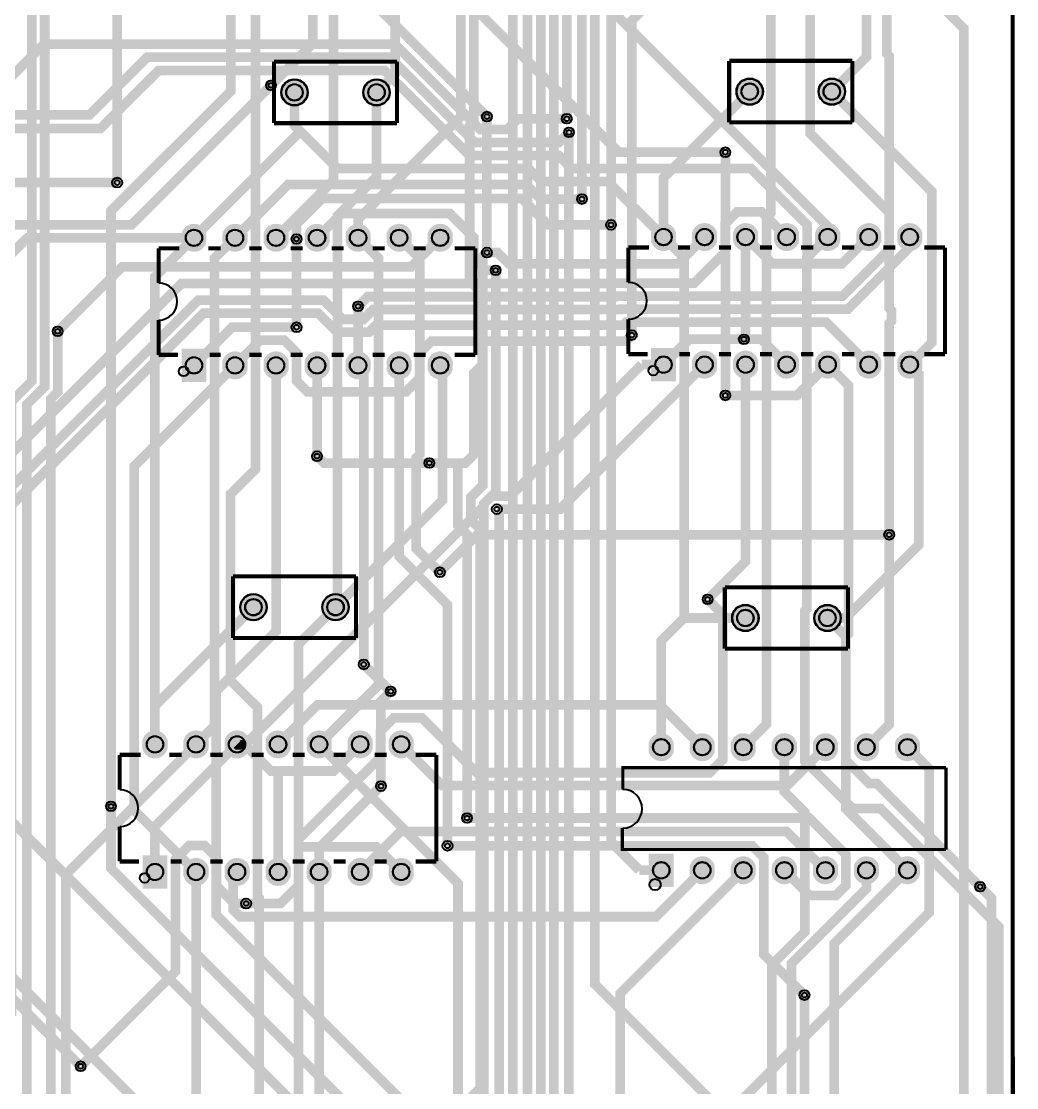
# Model space of a CAD drawing. Header units: millimetres. Extents: x 4 to 216, y -59 to 240.
# Drawn here: x 42 to 103.6, y 108.4 to 174.5 of the extents above; entities that cross this region are included whole.
import ezdxf

# ---------------------------------------------------------------- set-up
doc = ezdxf.new("R2010")
doc.units = ezdxf.units.MM
for name, color, linetype, true_color in [('BoardOutLine', 7, 'Continuous', 0xff00ff), ('BottomLayer', 7, 'Continuous', 0x0000ff), ('BottomSolderMaskLayer', 7, 'Continuous', 0xaa00ff), ('Document', 7, 'Continuous', 0xffffff), ('Hole', 7, 'Continuous', 0x222222), ('Multi-Layer', 7, 'Continuous', 0xc0c0c0), ('TopLayer', 7, 'Continuous', 0xff0000), ('TopSilkLayer', 7, 'Continuous', 0xffcc00), ('TopSolderMaskLayer', 7, 'Continuous', 0x800080)]:
    doc.layers.add(name, color=color, linetype=linetype, true_color=true_color)

msp = doc.modelspace()

# ---------------------------------------------------------------- hatches: boundary and pattern name
at = {"layer": 'BottomSolderMaskLayer'}
for points in [[(58.103, 170.053, 1), (59.753, 170.053, 1)], [(63.183, 170.053, 1), (64.833, 170.053, 1)], [(86.282, 170.099, 1), (87.932, 170.099, 1)], [(91.362, 170.099, 1), (93.012, 170.099, 1)], [(53.48, 160.79, -0.785398), (51.93, 160.79), (51.93, 161.307, -0.785398), (53.48, 161.307)], [(56.02, 160.79, -0.785398), (54.47, 160.79), (54.47, 161.307, -0.785398), (56.02, 161.307)], [(58.56, 160.79, -0.785398), (57.01, 160.79), (57.01, 161.307, -0.785398), (58.56, 161.307)], [(61.1, 160.79, -0.785398), (59.55, 160.79), (59.55, 161.307, -0.785398), (61.1, 161.307)], [(63.64, 160.79, -0.785398), (62.09, 160.79), (62.09, 161.307, -0.785398), (63.64, 161.307)], [(66.18, 160.79, -0.785398), (64.63, 160.79), (64.63, 161.307, -0.785398), (66.18, 161.307)], [(68.72, 160.79, -0.785398), (67.17, 160.79), (67.17, 161.307, -0.785398), (68.72, 161.307)], [(82.548, 160.836, -0.785398), (80.998, 160.836), (80.998, 161.353, -0.785398), (82.548, 161.353)], [(85.088, 160.836, -0.785398), (83.538, 160.836), (83.538, 161.353, -0.785398), (85.088, 161.353)], [(87.628, 160.836, -0.785398), (86.078, 160.836), (86.078, 161.353, -0.785398), (87.628, 161.353)], [(90.168, 160.836, -0.785398), (88.618, 160.836), (88.618, 161.353, -0.785398), (90.168, 161.353)], [(92.708, 160.836, -0.785398), (91.158, 160.836), (91.158, 161.353, -0.785398), (92.708, 161.353)], [(95.248, 160.836, -0.785398), (93.698, 160.836), (93.698, 161.353, -0.785398), (95.248, 161.353)], [(97.788, 160.836, -0.785398), (96.238, 160.836), (96.238, 161.353, -0.785398), (97.788, 161.353)], [(51.936, 152.115), (51.936, 154.183), (53.474, 154.183), (53.474, 152.115)], [(56.02, 152.891, -0.785398), (54.47, 152.891), (54.47, 153.408, -0.785398), (56.02, 153.408)], [(58.56, 152.891, -0.785398), (57.01, 152.891), (57.01, 153.408, -0.785398), (58.56, 153.408)], [(61.1, 152.891, -0.785398), (59.55, 152.891), (59.55, 153.408, -0.785398), (61.1, 153.408)], [(63.64, 152.891, -0.785398), (62.09, 152.891), (62.09, 153.408, -0.785398), (63.64, 153.408)], [(66.18, 152.891, -0.785398), (64.63, 152.891), (64.63, 153.408, -0.785398), (66.18, 153.408)], [(68.72, 152.891, -0.785398), (67.17, 152.891), (67.17, 153.408, -0.785398), (68.72, 153.408)], [(81.004, 152.161), (81.004, 154.229), (82.542, 154.229), (82.542, 152.161)], [(85.088, 152.937, -0.785398), (83.538, 152.937), (83.538, 153.453, -0.785398), (85.088, 153.453)], [(87.628, 152.937, -0.785398), (86.078, 152.937), (86.078, 153.453, -0.785398), (87.628, 153.453)], [(90.168, 152.937, -0.785398), (88.618, 152.937), (88.618, 153.453, -0.785398), (90.168, 153.453)], [(92.708, 152.937, -0.785398), (91.158, 152.937), (91.158, 153.453, -0.785398), (92.708, 153.453)], [(95.248, 152.937, -0.785398), (93.698, 152.937), (93.698, 153.453, -0.785398), (95.248, 153.453)], [(97.788, 152.937, -0.785398), (96.238, 152.937), (96.238, 153.453, -0.785398), (97.788, 153.453)], [(55.563, 138.176, 1), (57.213, 138.176, 1)], [(60.643, 138.176, 1), (62.293, 138.176, 1)], [(86.013, 137.506, 1), (87.663, 137.506, 1)], [(91.093, 137.506, 1), (92.743, 137.506, 1)], [(51.067, 129.421, -0.785398), (49.517, 129.421), (49.517, 129.938, -0.785398), (51.067, 129.938)], [(53.607, 129.421, -0.785398), (52.057, 129.421), (52.057, 129.938, -0.785398), (53.607, 129.938)], [(56.147, 129.421, -0.785398), (54.597, 129.421), (54.597, 129.938, -0.785398), (56.147, 129.938)], [(58.687, 129.421, -0.785398), (57.137, 129.421), (57.137, 129.938, -0.785398), (58.687, 129.938)], [(61.227, 129.421, -0.785398), (59.677, 129.421), (59.677, 129.938, -0.785398), (61.227, 129.938)], [(63.767, 129.421, -0.785398), (62.217, 129.421), (62.217, 129.938, -0.785398), (63.767, 129.938)], [(66.307, 129.421, -0.785398), (64.757, 129.421), (64.757, 129.938, -0.785398), (66.307, 129.938)], [(82.406, 129.246, -0.785398), (80.856, 129.246), (80.856, 129.763, -0.785398), (82.406, 129.763)], [(84.946, 129.246, -0.785398), (83.396, 129.246), (83.396, 129.763, -0.785398), (84.946, 129.763)], [(87.486, 129.246, -0.785398), (85.936, 129.246), (85.936, 129.763, -0.785398), (87.486, 129.763)], [(90.026, 129.246, -0.785398), (88.476, 129.246), (88.476, 129.763, -0.785398), (90.026, 129.763)], [(92.566, 129.246, -0.785398), (91.016, 129.246), (91.016, 129.763, -0.785398), (92.566, 129.763)], [(95.106, 129.246, -0.785398), (93.556, 129.246), (93.556, 129.763, -0.785398), (95.106, 129.763)], [(97.646, 129.246, -0.785398), (96.096, 129.246), (96.096, 129.763, -0.785398), (97.646, 129.763)], [(80.862, 120.851), (80.862, 122.919), (82.4, 122.919), (82.4, 120.851)], [(49.523, 120.746), (49.523, 122.814), (51.061, 122.814), (51.061, 120.746)], [(53.607, 121.522, -0.785398), (52.057, 121.522), (52.057, 122.039, -0.785398), (53.607, 122.039)], [(56.147, 121.522, -0.785398), (54.597, 121.522), (54.597, 122.039, -0.785398), (56.147, 122.039)], [(58.687, 121.522, -0.785398), (57.137, 121.522), (57.137, 122.039, -0.785398), (58.687, 122.039)], [(61.227, 121.522, -0.785398), (59.677, 121.522), (59.677, 122.039, -0.785398), (61.227, 122.039)], [(63.767, 121.522, -0.785398), (62.217, 121.522), (62.217, 122.039, -0.785398), (63.767, 122.039)], [(66.307, 121.522, -0.785398), (64.757, 121.522), (64.757, 122.039, -0.785398), (66.307, 122.039)], [(84.946, 121.626, -0.785398), (83.396, 121.626), (83.396, 122.143, -0.785398), (84.946, 122.143)], [(87.486, 121.626, -0.785398), (85.936, 121.626), (85.936, 122.143, -0.785398), (87.486, 122.143)], [(90.026, 121.626, -0.785398), (88.476, 121.626), (88.476, 122.143, -0.785398), (90.026, 122.143)], [(92.566, 121.626, -0.785398), (91.016, 121.626), (91.016, 122.143, -0.785398), (92.566, 122.143)], [(95.106, 121.626, -0.785398), (93.556, 121.626), (93.556, 122.143, -0.785398), (95.106, 122.143)], [(97.646, 121.626, -0.785398), (96.096, 121.626), (96.096, 122.143, -0.785398), (97.646, 122.143)]]:
    msp.add_hatch(color=256, dxfattribs=at).paths.add_polyline_path(points)
at = {"layer": 'Multi-Layer'}
for points in [[(58.128, 170.053, 1), (59.728, 170.053, 1)], [(63.208, 170.053, 1), (64.808, 170.053, 1)], [(86.307, 170.099, 1), (87.907, 170.099, 1)], [(91.387, 170.099, 1), (92.987, 170.099, 1)], [(53.455, 160.799, -0.785398), (51.955, 160.799), (51.955, 161.299, -0.785398), (53.455, 161.299)], [(55.995, 160.799, -0.785398), (54.495, 160.799), (54.495, 161.299, -0.785398), (55.995, 161.299)], [(58.535, 160.799, -0.785398), (57.035, 160.799), (57.035, 161.299, -0.785398), (58.535, 161.299)], [(61.075, 160.799, -0.785398), (59.575, 160.799), (59.575, 161.299, -0.785398), (61.075, 161.299)], [(63.615, 160.799, -0.785398), (62.115, 160.799), (62.115, 161.299, -0.785398), (63.615, 161.299)], [(66.155, 160.799, -0.785398), (64.655, 160.799), (64.655, 161.299, -0.785398), (66.155, 161.299)], [(68.695, 160.799, -0.785398), (67.195, 160.799), (67.195, 161.299, -0.785398), (68.695, 161.299)], [(82.523, 160.845, -0.785398), (81.023, 160.845), (81.023, 161.345, -0.785398), (82.523, 161.345)], [(85.063, 160.845, -0.785398), (83.563, 160.845), (83.563, 161.345, -0.785398), (85.063, 161.345)], [(87.603, 160.845, -0.785398), (86.103, 160.845), (86.103, 161.345, -0.785398), (87.603, 161.345)], [(90.143, 160.845, -0.785398), (88.643, 160.845), (88.643, 161.345, -0.785398), (90.143, 161.345)], [(92.683, 160.845, -0.785398), (91.183, 160.845), (91.183, 161.345, -0.785398), (92.683, 161.345)], [(95.223, 160.845, -0.785398), (93.723, 160.845), (93.723, 161.345, -0.785398), (95.223, 161.345)], [(97.763, 160.845, -0.785398), (96.263, 160.845), (96.263, 161.345, -0.785398), (97.763, 161.345)], [(51.955, 152.149), (51.955, 154.149), (53.455, 154.149), (53.455, 152.149)], [(55.995, 152.899, -0.785398), (54.495, 152.899), (54.495, 153.399, -0.785398), (55.995, 153.399)], [(58.535, 152.899, -0.785398), (57.035, 152.899), (57.035, 153.399, -0.785398), (58.535, 153.399)], [(61.075, 152.899, -0.785398), (59.575, 152.899), (59.575, 153.399, -0.785398), (61.075, 153.399)], [(63.615, 152.899, -0.785398), (62.115, 152.899), (62.115, 153.399, -0.785398), (63.615, 153.399)], [(66.155, 152.899, -0.785398), (64.655, 152.899), (64.655, 153.399, -0.785398), (66.155, 153.399)], [(68.695, 152.899, -0.785398), (67.195, 152.899), (67.195, 153.399, -0.785398), (68.695, 153.399)], [(81.023, 152.195), (81.023, 154.195), (82.523, 154.195), (82.523, 152.195)], [(85.063, 152.945, -0.785398), (83.563, 152.945), (83.563, 153.445, -0.785398), (85.063, 153.445)], [(87.603, 152.945, -0.785398), (86.103, 152.945), (86.103, 153.445, -0.785398), (87.603, 153.445)], [(90.143, 152.945, -0.785398), (88.643, 152.945), (88.643, 153.445, -0.785398), (90.143, 153.445)], [(92.683, 152.945, -0.785398), (91.183, 152.945), (91.183, 153.445, -0.785398), (92.683, 153.445)], [(95.223, 152.945, -0.785398), (93.723, 152.945), (93.723, 153.445, -0.785398), (95.223, 153.445)], [(97.763, 152.945, -0.785398), (96.263, 152.945), (96.263, 153.445, -0.785398), (97.763, 153.445)], [(55.588, 138.176, 1), (57.188, 138.176, 1)], [(60.668, 138.176, 1), (62.268, 138.176, 1)], [(86.038, 137.506, 1), (87.638, 137.506, 1)], [(91.118, 137.506, 1), (92.718, 137.506, 1)], [(51.042, 129.43, -0.785398), (49.542, 129.43), (49.542, 129.93, -0.785398), (51.042, 129.93)], [(53.582, 129.43, -0.785398), (52.082, 129.43), (52.082, 129.93, -0.785398), (53.582, 129.93)], [(56.122, 129.43, -0.785398), (54.622, 129.43), (54.622, 129.93, -0.785398), (56.122, 129.93)], [(58.662, 129.43, -0.785398), (57.162, 129.43), (57.162, 129.93, -0.785398), (58.662, 129.93)], [(61.202, 129.43, -0.785398), (59.702, 129.43), (59.702, 129.93, -0.785398), (61.202, 129.93)], [(63.742, 129.43, -0.785398), (62.242, 129.43), (62.242, 129.93, -0.785398), (63.742, 129.93)], [(66.282, 129.43, -0.785398), (64.782, 129.43), (64.782, 129.93, -0.785398), (66.282, 129.93)], [(82.381, 129.255, -0.785398), (80.881, 129.255), (80.881, 129.755, -0.785398), (82.381, 129.755)], [(84.921, 129.255, -0.785398), (83.421, 129.255), (83.421, 129.755, -0.785398), (84.921, 129.755)], [(87.461, 129.255, -0.785398), (85.961, 129.255), (85.961, 129.755, -0.785398), (87.461, 129.755)], [(90.001, 129.255, -0.785398), (88.501, 129.255), (88.501, 129.755, -0.785398), (90.001, 129.755)], [(92.541, 129.255, -0.785398), (91.041, 129.255), (91.041, 129.755, -0.785398), (92.541, 129.755)], [(95.081, 129.255, -0.785398), (93.581, 129.255), (93.581, 129.755, -0.785398), (95.081, 129.755)], [(97.621, 129.255, -0.785398), (96.121, 129.255), (96.121, 129.755, -0.785398), (97.621, 129.755)], [(80.881, 120.885), (80.881, 122.885), (82.381, 122.885), (82.381, 120.885)], [(49.542, 120.78), (49.542, 122.78), (51.042, 122.78), (51.042, 120.78)], [(53.582, 121.53, -0.785398), (52.082, 121.53), (52.082, 122.03, -0.785398), (53.582, 122.03)], [(56.122, 121.53, -0.785398), (54.622, 121.53), (54.622, 122.03, -0.785398), (56.122, 122.03)], [(58.662, 121.53, -0.785398), (57.162, 121.53), (57.162, 122.03, -0.785398), (58.662, 122.03)], [(61.202, 121.53, -0.785398), (59.702, 121.53), (59.702, 122.03, -0.785398), (61.202, 122.03)], [(63.742, 121.53, -0.785398), (62.242, 121.53), (62.242, 122.03, -0.785398), (63.742, 122.03)], [(66.282, 121.53, -0.785398), (64.782, 121.53), (64.782, 122.03, -0.785398), (66.282, 122.03)], [(84.921, 121.635, -0.785398), (83.421, 121.635), (83.421, 122.135, -0.785398), (84.921, 122.135)], [(87.461, 121.635, -0.785398), (85.961, 121.635), (85.961, 122.135, -0.785398), (87.461, 122.135)], [(90.001, 121.635, -0.785398), (88.501, 121.635), (88.501, 122.135, -0.785398), (90.001, 122.135)], [(92.541, 121.635, -0.785398), (91.041, 121.635), (91.041, 122.135, -0.785398), (92.541, 122.135)], [(95.081, 121.635, -0.785398), (93.581, 121.635), (93.581, 122.135, -0.785398), (95.081, 122.135)], [(97.621, 121.635, -0.785398), (96.121, 121.635), (96.121, 122.135, -0.785398), (97.621, 122.135)]]:
    msp.add_hatch(color=256, dxfattribs=at).paths.add_polyline_path(points)
at = {"layer": 'TopSolderMaskLayer'}
for points in [[(58.103, 170.053, 1), (59.753, 170.053, 1)], [(63.183, 170.053, 1), (64.833, 170.053, 1)], [(86.282, 170.099, 1), (87.932, 170.099, 1)], [(91.362, 170.099, 1), (93.012, 170.099, 1)], [(53.48, 160.79, -0.785398), (51.93, 160.79), (51.93, 161.307, -0.785398), (53.48, 161.307)], [(56.02, 160.79, -0.785398), (54.47, 160.79), (54.47, 161.307, -0.785398), (56.02, 161.307)], [(58.56, 160.79, -0.785398), (57.01, 160.79), (57.01, 161.307, -0.785398), (58.56, 161.307)], [(61.1, 160.79, -0.785398), (59.55, 160.79), (59.55, 161.307, -0.785398), (61.1, 161.307)], [(63.64, 160.79, -0.785398), (62.09, 160.79), (62.09, 161.307, -0.785398), (63.64, 161.307)], [(66.18, 160.79, -0.785398), (64.63, 160.79), (64.63, 161.307, -0.785398), (66.18, 161.307)], [(68.72, 160.79, -0.785398), (67.17, 160.79), (67.17, 161.307, -0.785398), (68.72, 161.307)], [(82.548, 160.836, -0.785398), (80.998, 160.836), (80.998, 161.353, -0.785398), (82.548, 161.353)], [(85.088, 160.836, -0.785398), (83.538, 160.836), (83.538, 161.353, -0.785398), (85.088, 161.353)], [(87.628, 160.836, -0.785398), (86.078, 160.836), (86.078, 161.353, -0.785398), (87.628, 161.353)], [(90.168, 160.836, -0.785398), (88.618, 160.836), (88.618, 161.353, -0.785398), (90.168, 161.353)], [(92.708, 160.836, -0.785398), (91.158, 160.836), (91.158, 161.353, -0.785398), (92.708, 161.353)], [(95.248, 160.836, -0.785398), (93.698, 160.836), (93.698, 161.353, -0.785398), (95.248, 161.353)], [(97.788, 160.836, -0.785398), (96.238, 160.836), (96.238, 161.353, -0.785398), (97.788, 161.353)], [(51.936, 152.115), (51.936, 154.183), (53.474, 154.183), (53.474, 152.115)], [(56.02, 152.891, -0.785398), (54.47, 152.891), (54.47, 153.408, -0.785398), (56.02, 153.408)], [(58.56, 152.891, -0.785398), (57.01, 152.891), (57.01, 153.408, -0.785398), (58.56, 153.408)], [(61.1, 152.891, -0.785398), (59.55, 152.891), (59.55, 153.408, -0.785398), (61.1, 153.408)], [(63.64, 152.891, -0.785398), (62.09, 152.891), (62.09, 153.408, -0.785398), (63.64, 153.408)], [(66.18, 152.891, -0.785398), (64.63, 152.891), (64.63, 153.408, -0.785398), (66.18, 153.408)], [(68.72, 152.891, -0.785398), (67.17, 152.891), (67.17, 153.408, -0.785398), (68.72, 153.408)], [(81.004, 152.161), (81.004, 154.229), (82.542, 154.229), (82.542, 152.161)], [(85.088, 152.937, -0.785398), (83.538, 152.937), (83.538, 153.453, -0.785398), (85.088, 153.453)], [(87.628, 152.937, -0.785398), (86.078, 152.937), (86.078, 153.453, -0.785398), (87.628, 153.453)], [(90.168, 152.937, -0.785398), (88.618, 152.937), (88.618, 153.453, -0.785398), (90.168, 153.453)], [(92.708, 152.937, -0.785398), (91.158, 152.937), (91.158, 153.453, -0.785398), (92.708, 153.453)], [(95.248, 152.937, -0.785398), (93.698, 152.937), (93.698, 153.453, -0.785398), (95.248, 153.453)], [(97.788, 152.937, -0.785398), (96.238, 152.937), (96.238, 153.453, -0.785398), (97.788, 153.453)], [(55.563, 138.176, 1), (57.213, 138.176, 1)], [(60.643, 138.176, 1), (62.293, 138.176, 1)], [(86.013, 137.506, 1), (87.663, 137.506, 1)], [(91.093, 137.506, 1), (92.743, 137.506, 1)], [(51.067, 129.421, -0.785398), (49.517, 129.421), (49.517, 129.938, -0.785398), (51.067, 129.938)], [(53.607, 129.421, -0.785398), (52.057, 129.421), (52.057, 129.938, -0.785398), (53.607, 129.938)], [(56.147, 129.421, -0.785398), (54.597, 129.421), (54.597, 129.938, -0.785398), (56.147, 129.938)], [(58.687, 129.421, -0.785398), (57.137, 129.421), (57.137, 129.938, -0.785398), (58.687, 129.938)], [(61.227, 129.421, -0.785398), (59.677, 129.421), (59.677, 129.938, -0.785398), (61.227, 129.938)], [(63.767, 129.421, -0.785398), (62.217, 129.421), (62.217, 129.938, -0.785398), (63.767, 129.938)], [(66.307, 129.421, -0.785398), (64.757, 129.421), (64.757, 129.938, -0.785398), (66.307, 129.938)], [(82.406, 129.246, -0.785398), (80.856, 129.246), (80.856, 129.763, -0.785398), (82.406, 129.763)], [(84.946, 129.246, -0.785398), (83.396, 129.246), (83.396, 129.763, -0.785398), (84.946, 129.763)], [(87.486, 129.246, -0.785398), (85.936, 129.246), (85.936, 129.763, -0.785398), (87.486, 129.763)], [(90.026, 129.246, -0.785398), (88.476, 129.246), (88.476, 129.763, -0.785398), (90.026, 129.763)], [(92.566, 129.246, -0.785398), (91.016, 129.246), (91.016, 129.763, -0.785398), (92.566, 129.763)], [(95.106, 129.246, -0.785398), (93.556, 129.246), (93.556, 129.763, -0.785398), (95.106, 129.763)], [(97.646, 129.246, -0.785398), (96.096, 129.246), (96.096, 129.763, -0.785398), (97.646, 129.763)], [(80.862, 120.851), (80.862, 122.919), (82.4, 122.919), (82.4, 120.851)], [(49.523, 120.746), (49.523, 122.814), (51.061, 122.814), (51.061, 120.746)], [(53.607, 121.522, -0.785398), (52.057, 121.522), (52.057, 122.039, -0.785398), (53.607, 122.039)], [(56.147, 121.522, -0.785398), (54.597, 121.522), (54.597, 122.039, -0.785398), (56.147, 122.039)], [(58.687, 121.522, -0.785398), (57.137, 121.522), (57.137, 122.039, -0.785398), (58.687, 122.039)], [(61.227, 121.522, -0.785398), (59.677, 121.522), (59.677, 122.039, -0.785398), (61.227, 122.039)], [(63.767, 121.522, -0.785398), (62.217, 121.522), (62.217, 122.039, -0.785398), (63.767, 122.039)], [(66.307, 121.522, -0.785398), (64.757, 121.522), (64.757, 122.039, -0.785398), (66.307, 122.039)], [(84.946, 121.626, -0.785398), (83.396, 121.626), (83.396, 122.143, -0.785398), (84.946, 122.143)], [(87.486, 121.626, -0.785398), (85.936, 121.626), (85.936, 122.143, -0.785398), (87.486, 122.143)], [(90.026, 121.626, -0.785398), (88.476, 121.626), (88.476, 122.143, -0.785398), (90.026, 122.143)], [(92.566, 121.626, -0.785398), (91.016, 121.626), (91.016, 122.143, -0.785398), (92.566, 122.143)], [(95.106, 121.626, -0.785398), (93.556, 121.626), (93.556, 122.143, -0.785398), (95.106, 122.143)], [(97.646, 121.626, -0.785398), (96.096, 121.626), (96.096, 122.143, -0.785398), (97.646, 122.143)]]:
    msp.add_hatch(color=256, dxfattribs=at).paths.add_polyline_path(points)

# ---------------------------------------------------------------- linework, layer by layer
at = {"layer": 'BoardOutLine', "const_width": 0.254}
msp.add_lwpolyline([(4.46, 239.499), (103.378, 239.499), (103.378, 127.569), (103.378, 122.936), (103.505, 6.096), (54.229, 6.096), (4.572, 6.096), (4.46, 239.499)], close=True, dxfattribs=at)
at = {"layer": 'BottomLayer', "const_width": 0.6}
for points in [[(62.611, 190.5), (62.611, 190.227), (69.552, 183.287), (69.552, 180.565), (70.025, 180.091), (73.601, 180.091), (91.933, 161.76), (91.933, 161.095)], [(54.991, 188.829), (56.053, 187.766), (61.44, 187.766), (63.881, 185.325), (63.881, 181.178), (63.554, 180.852), (63.554, 175.843), (70.84, 168.557)], [(91.425, 87.041), (93.665, 89.281), (96.785, 89.281), (101.161, 93.658), (101.161, 95.894), (100.358, 96.697), (100.358, 174.015), (93.076, 181.297), (93.076, 183.591), (92.229, 184.439), (88.366, 184.439), (86.726, 182.799)], [(91.806, 182.799), (90.84, 181.833), (90.84, 167.524), (95.743, 162.621), (95.743, 160.322), (92.856, 157.435), (78.808, 157.435), (78.778, 157.404), (63.461, 157.404), (62.865, 156.808)], [(85.601, 166.348), (78.999, 166.348), (64.83, 180.518), (64.362, 180.518)], [(75.784, 168.422), (72.769, 168.422), (72.096, 167.75), (70.434, 167.75), (65.152, 173.032), (43.41, 173.032), (39.848, 169.469)], [(24.691, 172.338), (27.65, 172.338), (31.327, 168.662), (46.236, 168.662), (49.802, 172.228), (64.82, 172.228), (70.102, 166.947), (75.29, 166.947), (75.919, 167.575)], [(11.181, 158.242), (24.343, 171.405), (27.442, 171.405), (31.026, 167.82), (46.931, 167.82), (50.512, 171.401), (64.512, 171.401), (69.77, 166.144), (75.281, 166.144), (76.083, 165.341), (87.182, 165.341), (90.663, 161.86), (90.663, 159.447)], [(57.472, 170.493), (48.831, 161.852), (40.653, 161.852), (33.005, 154.204), (33.005, 152.477), (32.21, 151.682), (30.835, 151.682), (29.195, 153.322)], [(92.187, 170.099), (98.376, 163.91), (98.376, 154.558), (97.013, 153.195)], [(58.928, 170.053), (58.928, 167.995), (59.289, 167.633)], [(52.705, 161.049), (59.289, 167.633)], [(81.773, 161.095), (78.33, 164.538), (74.215, 164.538), (73.412, 165.341), (61.582, 165.341), (59.289, 167.633)], [(47.949, 164.469), (37.522, 164.469), (34.275, 161.222)], [(55.245, 161.049), (58.551, 164.355), (73.262, 164.355), (74.173, 163.445), (76.721, 163.445)], [(59.055, 160.973), (59.055, 161.893), (60.647, 163.485), (72.997, 163.485), (74.631, 161.851), (78.524, 161.851)], [(89.393, 161.095), (87.835, 162.653), (86.334, 162.653), (85.583, 161.902), (85.583, 160.155), (83.666, 158.238), (78.476, 158.238), (78.466, 158.228), (51.935, 158.228), (24.768, 131.06), (21.398, 131.06), (19.035, 128.697)], [(60.325, 161.049), (61.827, 162.551), (68.535, 162.551), (70.028, 161.058), (70.028, 159.802), (70.795, 159.035), (71.382, 159.035)], [(97.013, 161.095), (97.013, 160.456), (93.189, 156.632), (79.141, 156.632), (79.11, 156.601), (63.8, 156.601), (63.199, 156), (61.914, 156), (60.722, 157.192), (52.97, 157.192), (26.655, 130.877), (26.655, 128.697)], [(27.925, 150.879), (34.067, 150.879), (35.545, 152.357), (35.545, 154.199), (42.394, 161.049), (52.705, 161.049), (52.705, 161.049)], [(67.945, 161.049), (66.142, 159.246), (48.258, 159.246), (44.27, 155.258)], [(84.313, 161.095), (82.665, 159.446), (72.195, 159.446), (71.505, 160.136), (70.84, 160.136)], [(90.663, 159.447), (88.501, 159.447), (86.853, 161.095)], [(94.473, 161.095), (92.825, 159.447), (90.663, 159.447)], [(94.473, 153.195), (91.839, 155.829), (79.473, 155.829), (79.292, 155.648), (63.982, 155.648), (63.532, 155.198), (61.582, 155.198), (60.39, 156.39), (53.302, 156.39), (30.465, 133.552), (30.465, 127.718), (28.917, 126.17), (28.363, 126.17)], [(52.705, 153.149), (55.068, 155.512), (59.055, 155.512)], [(55.245, 153.149), (56.805, 154.709), (58.296, 154.709), (59.055, 153.95), (59.055, 152.189), (59.734, 151.509), (65.828, 151.509), (66.675, 152.357), (66.675, 153.922), (67.404, 154.651), (79.436, 154.651), (79.807, 155.022)], [(86.749, 154.765), (83.343, 154.765), (81.773, 153.195)], [(89.393, 153.195), (87.823, 154.765), (86.749, 154.765)], [(52.832, 121.78), (48.998, 125.614), (48.998, 146.902), (55.245, 153.149)], [(57.785, 153.149), (57.785, 136.678), (54.084, 132.977), (54.084, 119.115), (78.277, 94.922), (78.277, 93.344), (80.384, 91.238), (81.519, 91.238), (83.303, 89.453), (86.473, 89.453), (88.885, 87.041)], [(80.422, 153.195), (72.279, 145.053), (71.12, 145.053), (70.647, 144.579), (70.647, 144.436), (55.854, 129.643)], [(61.468, 138.176), (68.083, 144.791), (68.083, 153.011), (67.945, 153.149)], [(71.454, 144.245), (75.363, 144.245), (84.313, 153.195)], [(81.773, 153.195), (80.422, 153.195)], [(91.933, 153.195), (90.026, 151.288), (85.601, 151.288)], [(91.918, 137.506), (93.053, 137.506), (97.58, 142.033), (97.58, 152.628), (97.013, 153.195)], [(67.276, 147.102), (60.749, 147.102), (60.325, 147.525)], [(95.743, 142.658), (70.246, 142.658), (67.928, 140.34)], [(84.501, 138.657), (85.441, 137.717), (85.441, 128.741), (84.629, 127.928), (70.2, 127.928), (66.805, 131.323), (65.074, 131.323), (64.262, 130.511), (64.262, 128.896), (59.182, 123.816), (59.182, 120.949), (58.058, 119.824), (55.935, 119.824)], [(50.292, 129.68), (50.292, 132.08), (56.388, 138.176)], [(96.871, 121.885), (93.061, 125.695), (93.061, 136.363), (91.918, 137.506)], [(64.885, 132.962), (63.218, 134.629)], [(32.199, 134.145), (58.674, 107.67), (58.674, 94.488)], [(57.912, 129.68), (60.367, 132.135), (81.541, 132.135), (84.171, 129.505)], [(55.372, 129.68), (55.409, 129.643), (55.854, 129.643), (55.854, 129.643)], [(57.912, 128.031), (57.467, 128.031), (55.854, 129.643)], [(62.992, 129.68), (61.343, 128.031), (57.912, 128.031)], [(65.532, 129.68), (68.087, 127.125), (89.412, 127.125), (91.791, 129.505)], [(96.871, 129.505), (98.221, 128.155), (98.221, 119.266), (79.883, 100.928), (79.883, 94.146), (81.052, 92.977)], [(56.134, 94.488), (56.134, 100.609), (31.381, 125.362), (27.45, 125.362), (24.115, 128.697)], [(57.912, 128.031), (57.912, 121.78)], [(60.452, 121.78), (60.452, 123.266), (64.28, 127.094)], [(47.569, 125.846), (47.569, 122.007), (69.137, 100.44), (71.602, 100.44)], [(89.251, 121.885), (90.805, 120.331), (92.446, 120.331), (93.061, 120.946), (93.061, 122.854), (90.794, 125.121), (69.609, 125.121)], [(91.791, 121.885), (89.383, 124.293), (65.505, 124.293), (62.992, 121.78)], [(68.399, 123.401), (87.249, 123.401), (87.981, 122.67), (87.981, 116.67), (90.495, 114.156)], [(19.035, 121.077), (20.612, 122.654), (32.786, 122.654), (45.691, 109.749)], [(55.372, 121.78), (55.128, 121.536), (55.128, 119.434), (55.551, 119.011), (81.297, 119.011), (84.171, 121.885)], [(86.711, 121.885), (79.08, 114.254), (79.08, 93.676), (80.716, 92.04), (84.564, 92.04), (86.345, 90.26)], [(79.121, 12.192), (79.121, 23.995), (102.076, 46.95), (102.076, 120.162), (101.369, 120.869)]]:
    msp.add_lwpolyline(points, dxfattribs=at)
at = {"layer": 'BottomSolderMaskLayer'}
for centre, radius in [((58.928, 170.053), 0.825), ((58.928, 170.053), 0.516), ((64.008, 170.053), 0.825), ((64.008, 170.053), 0.516), ((87.107, 170.099), 0.825), ((87.107, 170.099), 0.516), ((92.187, 170.099), 0.825), ((92.187, 170.099), 0.516), ((52.705, 161.049), 0.513), ((55.245, 161.049), 0.513), ((57.785, 161.049), 0.513), ((60.325, 161.049), 0.513), ((62.865, 161.049), 0.513), ((65.405, 161.049), 0.513), ((67.945, 161.049), 0.513), ((81.773, 161.095), 0.513), ((84.313, 161.095), 0.513), ((86.853, 161.095), 0.513), ((89.393, 161.095), 0.513), ((91.933, 161.095), 0.513), ((94.473, 161.095), 0.513), ((97.013, 161.095), 0.513), ((52.705, 153.149), 0.513), ((55.245, 153.149), 0.513), ((57.785, 153.149), 0.513), ((60.325, 153.149), 0.513), ((62.865, 153.149), 0.513), ((65.405, 153.149), 0.513), ((67.945, 153.149), 0.513), ((81.773, 153.195), 0.513), ((84.313, 153.195), 0.513), ((86.853, 153.195), 0.513), ((89.393, 153.195), 0.513), ((91.933, 153.195), 0.513), ((94.473, 153.195), 0.513), ((97.013, 153.195), 0.513), ((56.388, 138.176), 0.825), ((56.388, 138.176), 0.516), ((61.468, 138.176), 0.825), ((61.468, 138.176), 0.516), ((86.838, 137.506), 0.825), ((86.838, 137.506), 0.516), ((91.918, 137.506), 0.825), ((91.918, 137.506), 0.516), ((50.292, 129.68), 0.513), ((52.832, 129.68), 0.513), ((55.372, 129.68), 0.513), ((57.912, 129.68), 0.513), ((60.452, 129.68), 0.513), ((62.992, 129.68), 0.513), ((65.532, 129.68), 0.513), ((81.631, 129.505), 0.513), ((84.171, 129.505), 0.513), ((86.711, 129.505), 0.513), ((89.251, 129.505), 0.513), ((91.791, 129.505), 0.513), ((94.331, 129.505), 0.513), ((96.871, 129.505), 0.513), ((50.292, 121.78), 0.513), ((52.832, 121.78), 0.513), ((55.372, 121.78), 0.513), ((57.912, 121.78), 0.513), ((60.452, 121.78), 0.513), ((62.992, 121.78), 0.513), ((65.532, 121.78), 0.513), ((81.631, 121.885), 0.513), ((84.171, 121.885), 0.513), ((86.711, 121.885), 0.513), ((89.251, 121.885), 0.513), ((91.791, 121.885), 0.513), ((94.331, 121.885), 0.513), ((96.871, 121.885), 0.513)]:
    msp.add_circle(centre, radius, dxfattribs=at)
at = {"layer": 'Document'}
for centre, radius in [((52.07, 152.781), 0.3), ((81.138, 152.827), 0.3), ((49.657, 121.412), 0.3), ((81.25, 120.996), 0.35)]:
    msp.add_circle(centre, radius, dxfattribs=at)
at = {"layer": 'Hole'}
for centre in [(57.472, 170.493), (70.84, 168.557), (75.784, 168.422), (75.919, 167.575), (85.601, 166.348), (47.949, 164.469), (76.721, 163.445), (78.524, 161.851), (59.055, 160.973), (70.84, 160.136), (71.382, 159.035), (62.865, 156.808), (44.27, 155.259), (59.055, 155.512), (79.807, 155.022), (86.749, 154.765), (85.601, 151.288), (60.325, 147.525), (67.276, 147.102), (71.454, 144.245), (95.743, 142.658), (67.928, 140.34), (84.501, 138.657), (63.218, 134.629), (64.885, 132.962), (64.28, 127.094), (47.569, 125.846), (69.609, 125.121), (68.399, 123.401), (101.369, 120.869), (55.935, 119.825), (90.495, 114.156), (45.691, 109.749)]:
    msp.add_circle(centre, 0.153, dxfattribs=at)
at = {"layer": 'Multi-Layer'}
for centre, radius in [((57.472, 170.493), 0.305), ((58.928, 170.053), 0.8), ((58.928, 170.053), 0.5), ((64.008, 170.053), 0.8), ((64.008, 170.053), 0.5), ((87.107, 170.099), 0.8), ((87.107, 170.099), 0.5), ((92.187, 170.099), 0.8), ((92.187, 170.099), 0.5), ((70.84, 168.557), 0.305), ((75.784, 168.422), 0.305), ((75.919, 167.575), 0.305), ((85.601, 166.348), 0.305), ((47.949, 164.469), 0.305), ((76.721, 163.445), 0.305), ((78.524, 161.851), 0.305), ((52.705, 161.049), 0.5), ((55.245, 161.049), 0.5), ((57.785, 161.049), 0.5), ((59.055, 160.973), 0.305), ((60.325, 161.049), 0.5), ((62.865, 161.049), 0.5), ((65.405, 161.049), 0.5), ((67.945, 161.049), 0.5), ((81.773, 161.095), 0.5), ((84.313, 161.095), 0.5), ((86.853, 161.095), 0.5), ((89.393, 161.095), 0.5), ((91.933, 161.095), 0.5), ((94.473, 161.095), 0.5), ((97.013, 161.095), 0.5), ((70.84, 160.136), 0.305), ((71.382, 159.035), 0.305), ((62.865, 156.808), 0.305), ((44.27, 155.259), 0.305), ((59.055, 155.512), 0.305), ((79.807, 155.022), 0.305), ((86.749, 154.765), 0.305), ((52.705, 153.149), 0.5), ((55.245, 153.149), 0.5), ((57.785, 153.149), 0.5), ((60.325, 153.149), 0.5), ((62.865, 153.149), 0.5), ((65.405, 153.149), 0.5), ((67.945, 153.149), 0.5), ((81.773, 153.195), 0.5), ((84.313, 153.195), 0.5), ((86.853, 153.195), 0.5), ((89.393, 153.195), 0.5), ((91.933, 153.195), 0.5), ((94.473, 153.195), 0.5), ((97.013, 153.195), 0.5), ((85.601, 151.288), 0.305), ((60.325, 147.525), 0.305), ((67.276, 147.102), 0.305), ((71.454, 144.245), 0.305), ((95.743, 142.658), 0.305), ((67.928, 140.34), 0.305), ((56.388, 138.176), 0.8), ((56.388, 138.176), 0.5), ((61.468, 138.176), 0.8), ((61.468, 138.176), 0.5), ((84.501, 138.657), 0.305), ((86.838, 137.506), 0.8), ((86.838, 137.506), 0.5), ((91.918, 137.506), 0.8), ((91.918, 137.506), 0.5), ((63.218, 134.629), 0.305), ((64.885, 132.962), 0.305), ((50.292, 129.68), 0.5), ((52.832, 129.68), 0.5), ((55.372, 129.68), 0.5), ((57.912, 129.68), 0.5), ((60.452, 129.68), 0.5), ((62.992, 129.68), 0.5), ((65.532, 129.68), 0.5), ((81.631, 129.505), 0.5), ((84.171, 129.505), 0.5), ((86.711, 129.505), 0.5), ((89.251, 129.505), 0.5), ((91.791, 129.505), 0.5), ((94.331, 129.505), 0.5), ((96.871, 129.505), 0.5), ((64.28, 127.094), 0.305), ((47.569, 125.846), 0.305), ((69.609, 125.121), 0.305), ((68.399, 123.401), 0.305), ((50.292, 121.78), 0.5), ((52.832, 121.78), 0.5), ((55.372, 121.78), 0.5), ((57.912, 121.78), 0.5), ((60.452, 121.78), 0.5), ((62.992, 121.78), 0.5), ((65.532, 121.78), 0.5), ((81.631, 121.885), 0.5), ((84.171, 121.885), 0.5), ((86.711, 121.885), 0.5), ((89.251, 121.885), 0.5), ((91.791, 121.885), 0.5), ((94.331, 121.885), 0.5), ((96.871, 121.885), 0.5), ((101.369, 120.869), 0.305), ((55.935, 119.825), 0.305), ((90.495, 114.156), 0.305), ((45.691, 109.749), 0.305)]:
    msp.add_circle(centre, radius, dxfattribs=at)
at = {"layer": 'TopLayer', "const_width": 0.6}
for points in [[(73.35, 86.716), (73.35, 183.755), (70.613, 186.493), (70.613, 212.343), (68.867, 214.089), (61.247, 214.089), (58.674, 216.662)], [(66.294, 216.662), (67.909, 215.047), (69.044, 215.047), (71.699, 212.392), (71.699, 186.972), (74.981, 183.69), (74.981, 168.761), (74.977, 168.756), (74.977, 96.567), (75.044, 96.5)], [(41.402, 112.861), (41.402, 150.904), (42.66, 152.162), (42.66, 188.798), (42.77, 188.907), (42.77, 197.083), (49.652, 203.966), (49.652, 209.042)], [(42.356, 89.232), (42.356, 150.723), (43.463, 151.83), (43.463, 188.466), (43.572, 188.575), (43.572, 193.94), (58.674, 209.042)], [(86.898, 105.445), (77.529, 114.814), (77.529, 163.779), (77.513, 163.795), (77.513, 166.399), (77.52, 166.406), (77.52, 166.406), (77.52, 200.365), (77.513, 200.372)], [(76.721, 163.445), (76.717, 163.449), (76.717, 192.029), (76.607, 192.14)], [(61.214, 94.488), (61.214, 100.838), (56.742, 105.31), (56.742, 120.159), (56.642, 120.259), (56.642, 131.969), (54.959, 133.652), (54.959, 145.172), (56.515, 146.728), (56.515, 178.519), (58.801, 180.805), (58.801, 189.23), (60.071, 190.5)], [(67.691, 190.5), (67.691, 188.278), (72.446, 183.524), (72.446, 86.03)], [(86.711, 129.505), (88.141, 130.934), (88.141, 162.328), (88.41, 162.597), (88.41, 175.734), (85.439, 178.705), (85.439, 189.131), (86.726, 190.419)], [(95.743, 142.658), (95.743, 155.738), (95.883, 155.877), (95.883, 156.546), (95.743, 156.686), (95.743, 172.285), (95.598, 172.43), (95.598, 189.167), (94.346, 190.419)], [(57.785, 161.049), (61.341, 164.605), (61.341, 184.245), (65.552, 188.456)], [(52.534, 187.119), (47.949, 182.535), (47.949, 164.469)], [(75.784, 168.422), (75.784, 186.667), (75.8, 186.683)], [(69.772, 184.271), (69.225, 183.725), (69.225, 168.56), (62.865, 162.2), (62.865, 161.049)], [(54.991, 182.88), (54.991, 170.14), (47.569, 162.718), (47.569, 125.846)], [(60.071, 182.88), (60.071, 173.092), (57.472, 170.493)], [(64.008, 170.053), (65.169, 171.214), (65.169, 182.862), (65.151, 182.88)], [(80.295, 182.799), (78.524, 181.028), (78.524, 161.851)], [(79.807, 155.022), (79.807, 174.495), (82.916, 177.604), (82.916, 182.799)], [(94.346, 182.799), (94.346, 172.258), (92.187, 170.099)], [(74.173, 182.336), (74.173, 86.914), (74.964, 86.124), (74.968, 86.124)], [(70.359, 180.899), (70.028, 180.568), (70.028, 168.228), (69.772, 167.971), (69.772, 158.369), (70.542, 157.599), (70.542, 153.177), (70.034, 152.67), (70.034, 147.636), (69.5, 147.102), (69.041, 147.102)], [(87.107, 170.099), (81.773, 164.765), (81.773, 161.095)], [(61.468, 138.176), (61.595, 138.303), (61.595, 162.409), (64.008, 164.822), (64.008, 170.053)], [(70.84, 160.136), (70.84, 168.557)], [(80.894, 100.605), (75.914, 105.585), (75.914, 167.571), (75.918, 167.575), (75.919, 167.575)], [(85.601, 151.288), (85.601, 166.348)], [(80.28, 121.885), (78.524, 123.641), (78.524, 161.851)], [(50.292, 129.68), (50.292, 158.636), (52.705, 161.049)], [(52.832, 129.68), (53.975, 130.823), (53.975, 159.779), (55.245, 161.049)], [(59.055, 160.973), (59.055, 155.512)], [(62.865, 161.049), (64.135, 159.779), (64.135, 133.363), (60.452, 129.68)], [(65.405, 161.049), (66.693, 159.761), (66.693, 147.66), (66.469, 147.436), (66.469, 141.799), (67.928, 140.34)], [(83.043, 137.506), (83.043, 159.825), (81.773, 161.095)], [(86.853, 161.095), (86.853, 154.869), (86.749, 154.765)], [(91.933, 161.095), (90.646, 159.807), (90.646, 138.075), (90.521, 137.951), (90.521, 128.661), (93.47, 125.712), (95.194, 125.712), (102.518, 118.388), (102.518, 45.122)], [(70.84, 160.136), (70.583, 159.879), (70.583, 145.717), (69.853, 144.987), (69.853, 143.57), (70.417, 143.007), (70.417, 108.387), (69.853, 107.823), (69.853, 104.501), (69.956, 104.398), (69.956, 62.201), (72.772, 59.385), (72.772, 33.052), (82.284, 23.539)], [(71.382, 159.035), (71.382, 159.035), (71.386, 159.031), (71.386, 145.319), (70.656, 144.588), (70.656, 104.833), (70.759, 104.73), (70.759, 75.668), (70.857, 75.57)], [(62.865, 153.149), (62.865, 156.808)], [(43.847, 55.829), (43.847, 151.078), (44.27, 151.502), (44.27, 155.258)], [(60.325, 147.525), (60.325, 153.149)], [(63.218, 134.629), (63.218, 152.796), (62.865, 153.149)], [(65.405, 153.149), (65.405, 141.32), (68.399, 138.327), (68.399, 123.401)], [(86.853, 153.195), (86.853, 141.009), (84.501, 138.657)], [(91.933, 153.195), (93.221, 151.907), (93.221, 136.521), (93.061, 136.361), (93.061, 128.696), (94.5, 127.257), (94.981, 127.257), (101.369, 120.869)], [(69.041, 147.102), (67.276, 147.102)], [(69.041, 147.102), (69.041, 143.247), (69.609, 142.679), (69.609, 125.121)], [(71.454, 144.245), (71.455, 144.245), (71.602, 144.097), (71.602, 100.44)], [(94.331, 129.505), (95.743, 130.917), (95.743, 142.658)], [(59.182, 123.337), (59.182, 135.89), (61.468, 138.176)], [(81.631, 129.505), (81.631, 136.094), (83.043, 137.506)], [(83.043, 137.506), (86.838, 137.506)], [(64.28, 127.094), (64.28, 132.357), (64.885, 132.962)], [(52.832, 129.68), (44.77, 121.617), (44.77, 55.312), (48.703, 51.378), (48.703, 16.414)], [(55.372, 129.68), (50.292, 124.6), (50.292, 121.78)], [(60.452, 129.68), (69.05, 121.082), (69.05, 104.16), (69.153, 104.057), (69.153, 61.868), (71.969, 59.053), (71.969, 32.425), (92.202, 12.192)], [(76.583, 86.137), (76.583, 94.086), (80.948, 98.451), (83.791, 98.451), (88.484, 103.144), (88.484, 116.038), (90.521, 118.075), (90.521, 125.483), (89.251, 126.753), (89.251, 129.505)], [(55.935, 119.824), (55.201, 119.824), (54.102, 120.923), (54.102, 122.669), (53.355, 123.416), (52.404, 123.416), (51.562, 122.574), (51.562, 115.62), (45.691, 109.749)], [(65.532, 121.78), (63.976, 123.337), (59.182, 123.337)], [(61.468, 103.378), (59.182, 105.664), (59.182, 123.337)], [(81.631, 121.885), (80.28, 121.885)], [(88.885, 94.661), (89.688, 95.464), (89.688, 116.107), (94.331, 120.75), (94.331, 121.885)], [(96.871, 121.885), (92.326, 117.34), (92.326, 103.551)], [(52.832, 121.78), (52.832, 102.819), (45.572, 95.559), (45.572, 75.416), (49.996, 70.992), (49.996, 15.253)], [(60.452, 121.78), (60.452, 106.447), (68.35, 98.549), (68.35, 61.536), (71.057, 58.829), (71.057, 30.797), (89.662, 12.192)], [(91.425, 94.661), (90.495, 95.591), (90.495, 114.156)]]:
    msp.add_lwpolyline(points, dxfattribs=at)
at = {"layer": 'TopSilkLayer'}
for points, const_width in [([(57.658, 171.958), (65.278, 171.958)], 0.254), ([(57.658, 168.148), (57.658, 171.958)], 0.254), ([(65.278, 171.958), (65.278, 168.148)], 0.254), ([(85.837, 172.004), (93.457, 172.004)], 0.254), ([(85.837, 168.194), (85.837, 172.004)], 0.254), ([(93.457, 172.004), (93.457, 168.194)], 0.254), ([(65.278, 168.148), (57.658, 168.148)], 0.254), ([(93.457, 168.194), (85.837, 168.194)], 0.254), ([(50.525, 160.399), (51.809, 160.399)], 0.254), ([(50.525, 160.399), (50.525, 158.242)], 0.254), ([(53.601, 160.399), (54.349, 160.399)], 0.254), ([(56.141, 160.399), (56.889, 160.399)], 0.254), ([(58.681, 160.399), (59.429, 160.399)], 0.254), ([(61.221, 160.399), (61.969, 160.399)], 0.254), ([(63.761, 160.399), (64.509, 160.399)], 0.254), ([(66.301, 160.399), (67.049, 160.399)], 0.254), ([(68.841, 160.399), (70.125, 160.399)], 0.254), ([(70.125, 160.399), (70.125, 153.799)], 0.254), ([(79.593, 160.445), (80.877, 160.445)], 0.254), ([(79.593, 160.445), (79.593, 158.288)], 0.254), ([(82.669, 160.445), (83.417, 160.445)], 0.254), ([(85.209, 160.445), (85.957, 160.445)], 0.254), ([(87.749, 160.445), (88.497, 160.445)], 0.254), ([(90.289, 160.445), (91.037, 160.445)], 0.254), ([(92.829, 160.445), (93.577, 160.445)], 0.254), ([(95.369, 160.445), (96.117, 160.445)], 0.254), ([(97.909, 160.445), (99.193, 160.445)], 0.254), ([(99.193, 160.445), (99.193, 153.845)], 0.254), ([(50.525, 153.799), (50.525, 155.956)], 0.254), ([(79.593, 153.845), (79.593, 156.002)], 0.254), ([(51.724, 153.799), (50.525, 153.799)], 0.254), ([(54.349, 153.799), (53.686, 153.799)], 0.254), ([(56.889, 153.799), (56.141, 153.799)], 0.254), ([(59.429, 153.799), (58.681, 153.799)], 0.254), ([(61.969, 153.799), (61.221, 153.799)], 0.254), ([(64.509, 153.799), (63.761, 153.799)], 0.254), ([(67.049, 153.799), (66.301, 153.799)], 0.254), ([(70.125, 153.799), (68.841, 153.799)], 0.254), ([(80.792, 153.845), (79.593, 153.845)], 0.254), ([(83.417, 153.845), (82.754, 153.845)], 0.254), ([(85.957, 153.845), (85.209, 153.845)], 0.254), ([(88.497, 153.845), (87.749, 153.845)], 0.254), ([(91.037, 153.845), (90.289, 153.845)], 0.254), ([(93.577, 153.845), (92.829, 153.845)], 0.254), ([(96.117, 153.845), (95.369, 153.845)], 0.254), ([(99.193, 153.845), (97.909, 153.845)], 0.254), ([(55.118, 140.081), (62.738, 140.081)], 0.254), ([(55.118, 136.271), (55.118, 140.081)], 0.254), ([(62.738, 140.081), (62.738, 136.271)], 0.254), ([(85.568, 139.411), (93.188, 139.411)], 0.254), ([(85.568, 135.601), (85.568, 139.411)], 0.254), ([(93.188, 139.411), (93.188, 135.601)], 0.254), ([(62.738, 136.271), (55.118, 136.271)], 0.254), ([(93.188, 135.601), (85.568, 135.601)], 0.254), ([(48.112, 129.03), (49.396, 129.03)], 0.254), ([(48.112, 129.03), (48.112, 126.873)], 0.254), ([(51.188, 129.03), (51.936, 129.03)], 0.254), ([(53.728, 129.03), (54.476, 129.03)], 0.254), ([(56.268, 129.03), (57.016, 129.03)], 0.254), ([(58.808, 129.03), (59.556, 129.03)], 0.254), ([(61.348, 129.03), (62.096, 129.03)], 0.254), ([(63.888, 129.03), (64.636, 129.03)], 0.254), ([(66.428, 129.03), (67.712, 129.03)], 0.254), ([(67.712, 129.03), (67.712, 122.43)], 0.254), ([(79.251, 126.895), (79.251, 128.235), (99.251, 128.235)], 0.2), ([(99.251, 128.235), (99.251, 123.168)], 0.2), ([(48.112, 122.43), (48.112, 124.587)], 0.254), ([(99.251, 123.168), (79.218, 123.168), (79.218, 124.496)], 0.2), ([(49.311, 122.43), (48.112, 122.43)], 0.254), ([(51.936, 122.43), (51.273, 122.43)], 0.254), ([(54.476, 122.43), (53.728, 122.43)], 0.254), ([(57.016, 122.43), (56.268, 122.43)], 0.254), ([(59.556, 122.43), (58.808, 122.43)], 0.254), ([(62.096, 122.43), (61.348, 122.43)], 0.254), ([(64.636, 122.43), (63.888, 122.43)], 0.254), ([(67.712, 122.43), (66.428, 122.43)], 0.254)]:
    msp.add_lwpolyline(points, dxfattribs=dict(at, const_width=const_width))
for centre, radius in [((50.525, 157.099), 1.143), ((79.593, 157.145), 1.143), ((48.112, 125.73), 1.143), ((79.251, 125.696), 1.199)]:
    msp.add_arc(centre, radius, 270, 90, dxfattribs=at)
at = {"layer": 'TopSolderMaskLayer'}
for centre, radius in [((58.928, 170.053), 0.825), ((58.928, 170.053), 0.516), ((64.008, 170.053), 0.825), ((64.008, 170.053), 0.516), ((87.107, 170.099), 0.825), ((87.107, 170.099), 0.516), ((92.187, 170.099), 0.825), ((92.187, 170.099), 0.516), ((52.705, 161.049), 0.513), ((55.245, 161.049), 0.513), ((57.785, 161.049), 0.513), ((60.325, 161.049), 0.513), ((62.865, 161.049), 0.513), ((65.405, 161.049), 0.513), ((67.945, 161.049), 0.513), ((81.773, 161.095), 0.513), ((84.313, 161.095), 0.513), ((86.853, 161.095), 0.513), ((89.393, 161.095), 0.513), ((91.933, 161.095), 0.513), ((94.473, 161.095), 0.513), ((97.013, 161.095), 0.513), ((52.705, 153.149), 0.513), ((55.245, 153.149), 0.513), ((57.785, 153.149), 0.513), ((60.325, 153.149), 0.513), ((62.865, 153.149), 0.513), ((65.405, 153.149), 0.513), ((67.945, 153.149), 0.513), ((81.773, 153.195), 0.513), ((84.313, 153.195), 0.513), ((86.853, 153.195), 0.513), ((89.393, 153.195), 0.513), ((91.933, 153.195), 0.513), ((94.473, 153.195), 0.513), ((97.013, 153.195), 0.513), ((56.388, 138.176), 0.825), ((56.388, 138.176), 0.516), ((61.468, 138.176), 0.825), ((61.468, 138.176), 0.516), ((86.838, 137.506), 0.825), ((86.838, 137.506), 0.516), ((91.918, 137.506), 0.825), ((91.918, 137.506), 0.516), ((50.292, 129.68), 0.513), ((52.832, 129.68), 0.513), ((55.372, 129.68), 0.513), ((57.912, 129.68), 0.513), ((60.452, 129.68), 0.513), ((62.992, 129.68), 0.513), ((65.532, 129.68), 0.513), ((81.631, 129.505), 0.513), ((84.171, 129.505), 0.513), ((86.711, 129.505), 0.513), ((89.251, 129.505), 0.513), ((91.791, 129.505), 0.513), ((94.331, 129.505), 0.513), ((96.871, 129.505), 0.513), ((50.292, 121.78), 0.513), ((52.832, 121.78), 0.513), ((55.372, 121.78), 0.513), ((57.912, 121.78), 0.513), ((60.452, 121.78), 0.513), ((62.992, 121.78), 0.513), ((65.532, 121.78), 0.513), ((81.631, 121.885), 0.513), ((84.171, 121.885), 0.513), ((86.711, 121.885), 0.513), ((89.251, 121.885), 0.513), ((91.791, 121.885), 0.513), ((94.331, 121.885), 0.513), ((96.871, 121.885), 0.513)]:
    msp.add_circle(centre, radius, dxfattribs=at)

doc.saveas('drawing.dxf')
